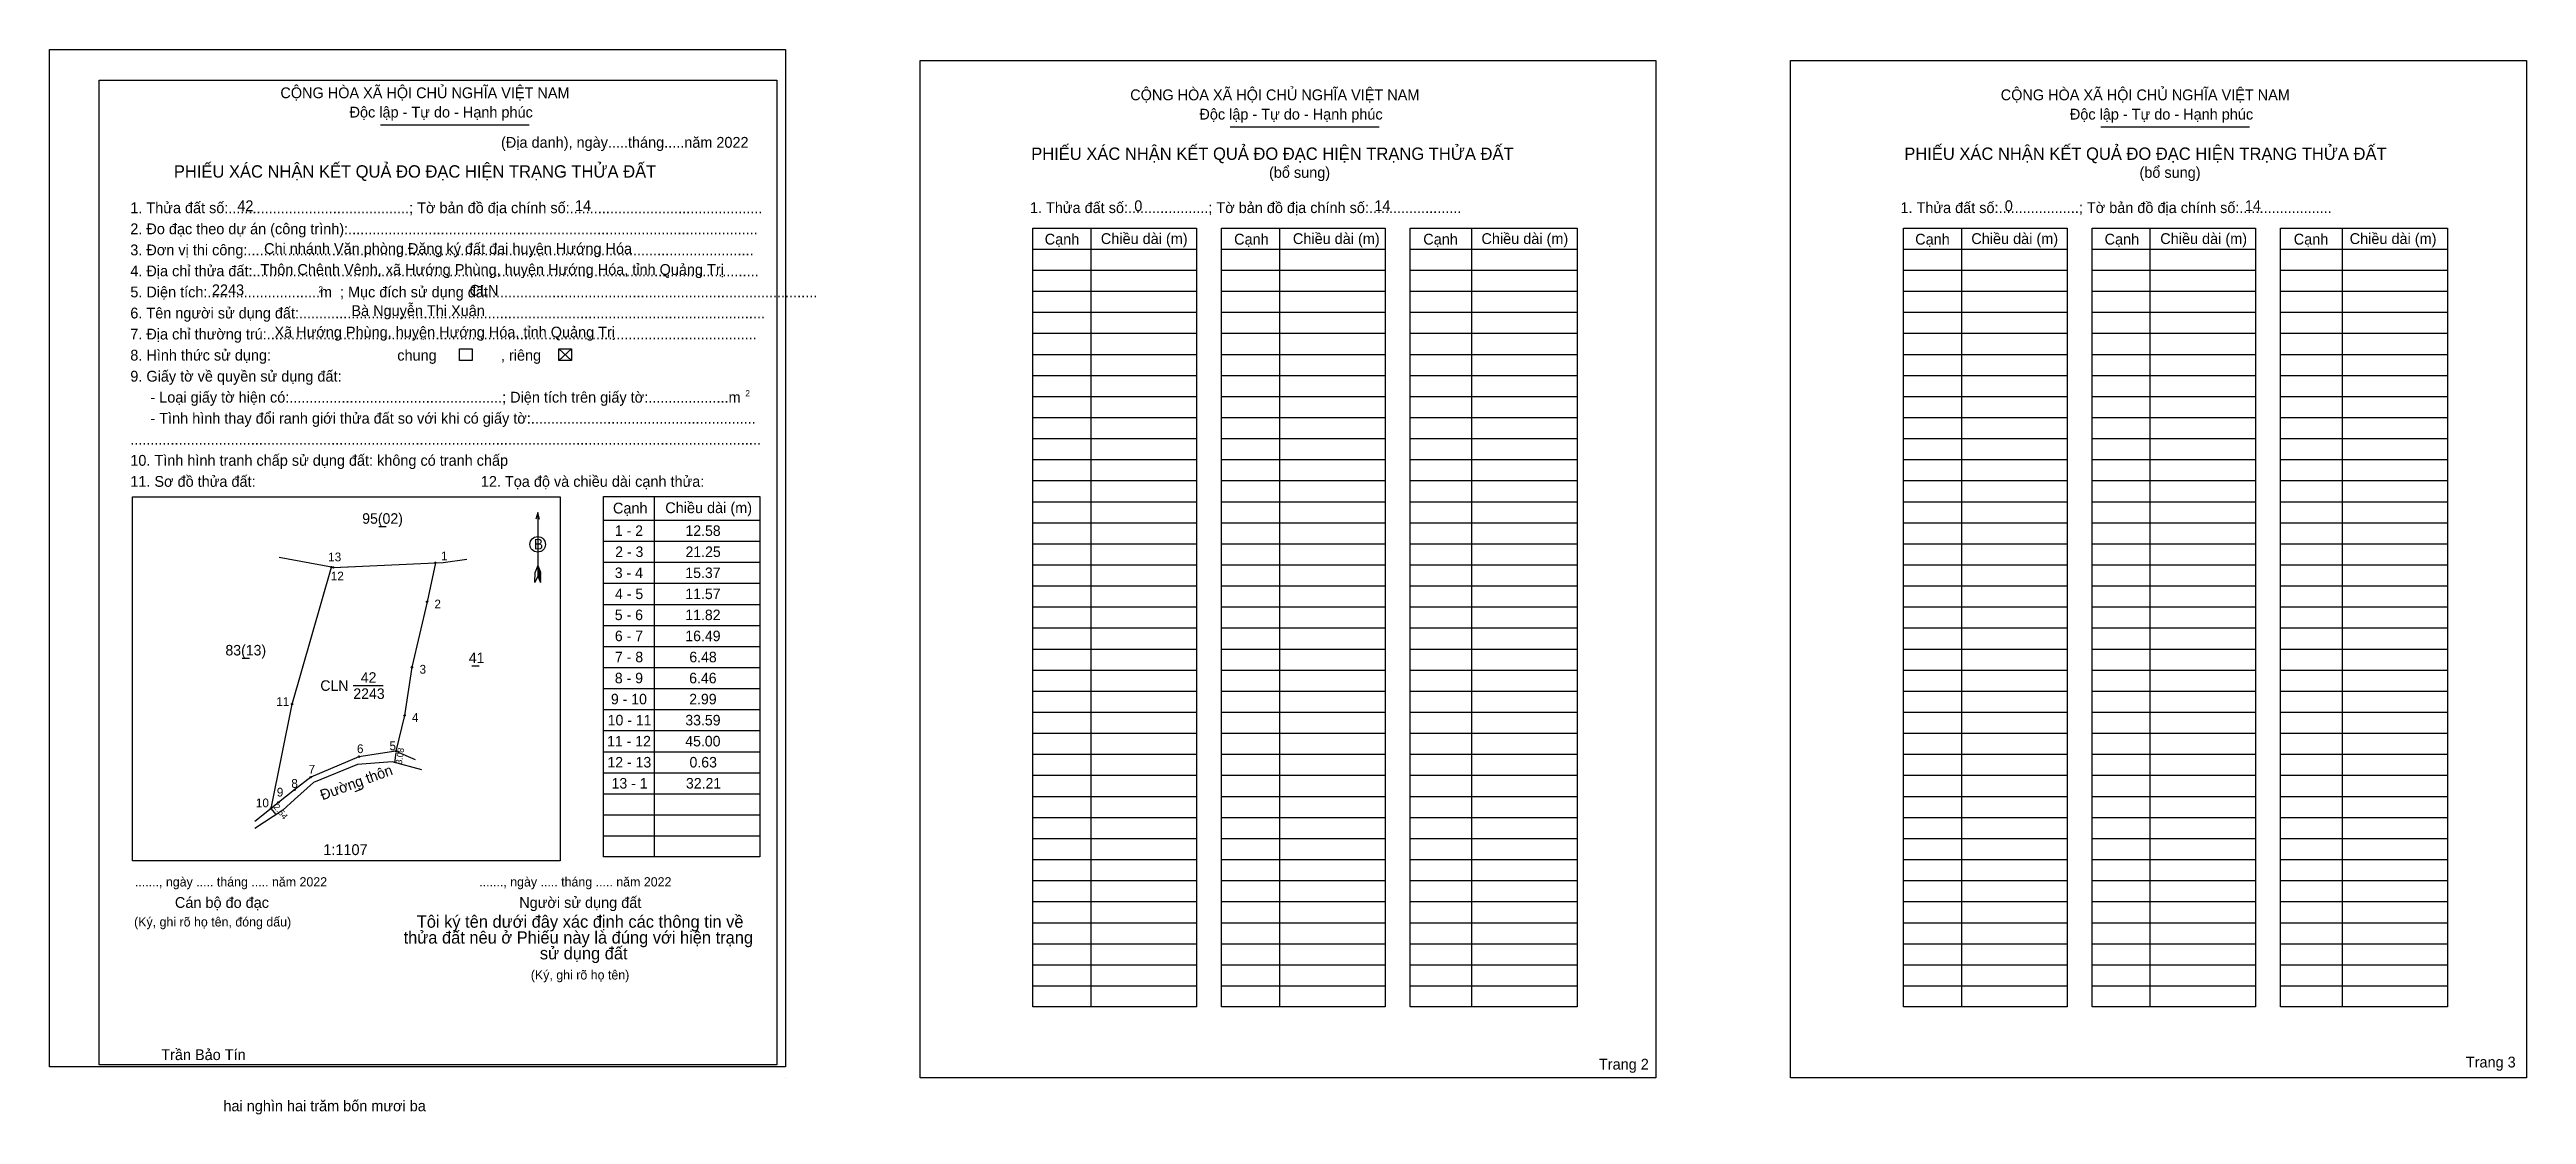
# Model space of a CAD drawing. Extents: x 532923 to 533704, y 1853045 to 1853381.
import ezdxf

# ---------------------------------------------------------------- set-up
doc = ezdxf.new("R2010")
doc.units = 0
for name, color, linetype in [('Level 1', 7, 'Continuous'), ('Level 10', 7, 'Continuous'), ('Level 11', 7, 'Continuous'), ('Level 13', 7, 'Continuous'), ('Level 2', 7, 'Continuous'), ('Level 23', 7, 'Continuous'), ('Level 27', 7, 'Continuous'), ('Level 3', 7, 'Continuous'), ('Level 36', 7, 'Continuous'), ('Level 48', 7, 'Continuous'), ('Level 50', 7, 'Continuous'), ('Level 52', 7, 'Continuous'), ('Level 6', 7, 'Continuous'), ('Level 63', 7, 'Continuous'), ('Level 9', 7, 'Continuous')]:
    doc.layers.add(name, color=color, linetype=linetype)

msp = doc.modelspace()

# ---------------------------------------------------------------- linework, layer by layer
at = {"layer": 'Level 1'}
for p, q in [((532922.66, 1853377.55), (532922.66, 1853377.55)), ((533197.37, 1853377.55), (533197.37, 1853377.55)), ((533027.09, 1853357.18), (533074.06, 1853357.18)), ((533295.28, 1853356.54), (533342.25, 1853356.54)), ((533569.99, 1853356.54), (533616.96, 1853356.54)), ((533233.02, 1853317.95), (533284.65, 1853317.95)), ((533251.3, 1853324.6), (533251.3, 1853078.68)), ((533292.53, 1853317.95), (533344.15, 1853317.95)), ((533310.81, 1853324.6), (533310.81, 1853078.68)), ((533352.03, 1853317.95), (533404.76, 1853317.95)), ((533371.42, 1853324.6), (533371.42, 1853078.68)), ((533507.74, 1853317.95), (533559.36, 1853317.95)), ((533526.01, 1853324.6), (533526.01, 1853078.68)), ((533567.24, 1853317.95), (533618.86, 1853317.95)), ((533585.52, 1853324.6), (533585.52, 1853078.68)), ((533626.74, 1853317.95), (533679.47, 1853317.95)), ((533646.13, 1853324.6), (533646.13, 1853078.68)), ((533233.02, 1853311.31), (533284.65, 1853311.31)), ((533292.53, 1853311.31), (533344.15, 1853311.31)), ((533352.03, 1853311.31), (533404.76, 1853311.31)), ((533507.74, 1853311.31), (533559.36, 1853311.31)), ((533567.24, 1853311.31), (533618.86, 1853311.31)), ((533626.74, 1853311.31), (533679.47, 1853311.31)), ((533233.02, 1853304.66), (533284.65, 1853304.66)), ((533292.53, 1853304.66), (533344.15, 1853304.66)), ((533352.03, 1853304.66), (533404.76, 1853304.66)), ((533507.74, 1853304.66), (533559.36, 1853304.66)), ((533567.24, 1853304.66), (533618.86, 1853304.66)), ((533626.74, 1853304.66), (533679.47, 1853304.66)), ((533233.02, 1853298.01), (533284.65, 1853298.01)), ((533292.53, 1853298.01), (533344.15, 1853298.01)), ((533352.03, 1853298.01), (533404.76, 1853298.01)), ((533507.74, 1853298.01), (533559.36, 1853298.01)), ((533567.24, 1853298.01), (533618.86, 1853298.01)), ((533626.74, 1853298.01), (533679.47, 1853298.01)), ((533233.02, 1853291.37), (533284.65, 1853291.37)), ((533292.53, 1853291.37), (533344.15, 1853291.37)), ((533352.03, 1853291.37), (533404.76, 1853291.37)), ((533507.74, 1853291.37), (533559.36, 1853291.37)), ((533567.24, 1853291.37), (533618.86, 1853291.37)), ((533626.74, 1853291.37), (533679.47, 1853291.37)), ((533083.38, 1853286.44), (533087.37, 1853282.73)), ((533083.38, 1853282.73), (533087.37, 1853286.44)), ((533233.02, 1853284.72), (533284.65, 1853284.72)), ((533292.53, 1853284.72), (533344.15, 1853284.72)), ((533352.03, 1853284.72), (533404.76, 1853284.72)), ((533507.74, 1853284.72), (533559.36, 1853284.72)), ((533567.24, 1853284.72), (533618.86, 1853284.72)), ((533626.74, 1853284.72), (533679.47, 1853284.72)), ((533233.02, 1853278.07), (533284.65, 1853278.07)), ((533233.02, 1853271.43), (533284.65, 1853271.43)), ((533292.53, 1853278.07), (533344.15, 1853278.07)), ((533292.53, 1853271.43), (533344.15, 1853271.43)), ((533352.03, 1853278.07), (533404.76, 1853278.07)), ((533352.03, 1853271.43), (533404.76, 1853271.43)), ((533507.74, 1853278.07), (533559.36, 1853278.07)), ((533507.74, 1853271.43), (533559.36, 1853271.43)), ((533567.24, 1853278.07), (533618.86, 1853278.07)), ((533567.24, 1853271.43), (533618.86, 1853271.43)), ((533626.74, 1853278.07), (533679.47, 1853278.07)), ((533626.74, 1853271.43), (533679.47, 1853271.43)), ((533233.02, 1853264.78), (533284.65, 1853264.78)), ((533292.53, 1853264.78), (533344.15, 1853264.78)), ((533352.03, 1853264.78), (533404.76, 1853264.78)), ((533507.74, 1853264.78), (533559.36, 1853264.78)), ((533567.24, 1853264.78), (533618.86, 1853264.78)), ((533626.74, 1853264.78), (533679.47, 1853264.78)), ((533233.02, 1853258.13), (533284.65, 1853258.13)), ((533292.53, 1853258.13), (533344.15, 1853258.13)), ((533352.03, 1853258.13), (533404.76, 1853258.13)), ((533507.74, 1853258.13), (533559.36, 1853258.13)), ((533567.24, 1853258.13), (533618.86, 1853258.13)), ((533626.74, 1853258.13), (533679.47, 1853258.13)), ((533233.02, 1853251.49), (533284.65, 1853251.49)), ((533292.53, 1853251.49), (533344.15, 1853251.49)), ((533352.03, 1853251.49), (533404.76, 1853251.49)), ((533507.74, 1853251.49), (533559.36, 1853251.49)), ((533567.24, 1853251.49), (533618.86, 1853251.49)), ((533626.74, 1853251.49), (533679.47, 1853251.49)), ((532948.82, 1853239.75), (532948.82, 1853239.75)), ((533113.43, 1853239.79), (533113.43, 1853126.02)), ((533233.02, 1853244.84), (533284.65, 1853244.84)), ((533292.53, 1853244.84), (533344.15, 1853244.84)), ((533352.03, 1853244.84), (533404.76, 1853244.84)), ((533507.74, 1853244.84), (533559.36, 1853244.84)), ((533567.24, 1853244.84), (533618.86, 1853244.84)), ((533626.74, 1853244.84), (533679.47, 1853244.84)), ((533076.71, 1853234.78), (533076.71, 1853214.68)), ((533097.48, 1853232.37), (533146.78, 1853232.37)), ((533233.02, 1853238.19), (533284.65, 1853238.19)), ((533292.53, 1853238.19), (533344.15, 1853238.19)), ((533352.03, 1853238.19), (533404.76, 1853238.19)), ((533507.74, 1853238.19), (533559.36, 1853238.19)), ((533567.24, 1853238.19), (533618.86, 1853238.19)), ((533626.74, 1853238.19), (533679.47, 1853238.19)), ((533097.48, 1853225.72), (533146.78, 1853225.72)), ((533233.02, 1853231.55), (533284.65, 1853231.55)), ((533233.02, 1853224.9), (533284.65, 1853224.9)), ((533292.53, 1853231.55), (533344.15, 1853231.55)), ((533292.53, 1853224.9), (533344.15, 1853224.9)), ((533352.03, 1853231.55), (533404.76, 1853231.55)), ((533352.03, 1853224.9), (533404.76, 1853224.9)), ((533507.74, 1853231.55), (533559.36, 1853231.55)), ((533507.74, 1853224.9), (533559.36, 1853224.9)), ((533567.24, 1853231.55), (533618.86, 1853231.55)), ((533567.24, 1853224.9), (533618.86, 1853224.9)), ((533626.74, 1853231.55), (533679.47, 1853231.55)), ((533626.74, 1853224.9), (533679.47, 1853224.9)), ((533076.71, 1853218), (533075.87, 1853215.95)), ((533076.71, 1853218), (533077.56, 1853215.95)), ((533076.71, 1853217.71), (533077.56, 1853215.65)), ((533076.71, 1853217.43), (533077.56, 1853215.37)), ((533076.71, 1853217.14), (533077.58, 1853215.07)), ((533076.71, 1853216.84), (533077.58, 1853214.77)), ((533076.71, 1853216.55), (533077.58, 1853214.47)), ((533076.71, 1853216.26), (533077.58, 1853214.17)), ((533097.48, 1853219.07), (533146.78, 1853219.07)), ((533233.02, 1853218.25), (533284.65, 1853218.25)), ((533292.53, 1853218.25), (533344.15, 1853218.25)), ((533352.03, 1853218.25), (533404.76, 1853218.25)), ((533507.74, 1853218.25), (533559.36, 1853218.25)), ((533567.24, 1853218.25), (533618.86, 1853218.25)), ((533626.74, 1853218.25), (533679.47, 1853218.25)), ((533075.82, 1853212.63), (533075.87, 1853215.95)), ((533076.71, 1853214.68), (533075.82, 1853212.63)), ((533076.71, 1853215.98), (533077.59, 1853213.87)), ((533076.71, 1853215.69), (533077.59, 1853213.57)), ((533076.71, 1853215.4), (533077.59, 1853213.27)), ((533076.71, 1853215.11), (533077.6, 1853212.98)), ((533076.71, 1853214.68), (533077.6, 1853212.63)), ((533077.6, 1853212.63), (533077.56, 1853215.95)), ((533097.48, 1853212.43), (533146.78, 1853212.43)), ((533233.02, 1853211.61), (533284.65, 1853211.61)), ((533292.53, 1853211.61), (533344.15, 1853211.61)), ((533352.03, 1853211.61), (533404.76, 1853211.61)), ((533507.74, 1853211.61), (533559.36, 1853211.61)), ((533567.24, 1853211.61), (533618.86, 1853211.61)), ((533626.74, 1853211.61), (533679.47, 1853211.61)), ((533097.48, 1853205.78), (533146.78, 1853205.78)), ((533233.02, 1853204.96), (533284.65, 1853204.96)), ((533292.53, 1853204.96), (533344.15, 1853204.96)), ((533352.03, 1853204.96), (533404.76, 1853204.96)), ((533507.74, 1853204.96), (533559.36, 1853204.96)), ((533567.24, 1853204.96), (533618.86, 1853204.96)), ((533626.74, 1853204.96), (533679.47, 1853204.96)), ((533097.48, 1853199.13), (533146.78, 1853199.13)), ((533233.02, 1853198.32), (533284.65, 1853198.32)), ((533292.53, 1853198.32), (533344.15, 1853198.32)), ((533352.03, 1853198.32), (533404.76, 1853198.32)), ((533507.74, 1853198.32), (533559.36, 1853198.32)), ((533567.24, 1853198.32), (533618.86, 1853198.32)), ((533626.74, 1853198.32), (533679.47, 1853198.32)), ((533097.48, 1853192.49), (533146.78, 1853192.49)), ((533097.48, 1853185.84), (533146.78, 1853185.84)), ((533233.02, 1853191.67), (533284.65, 1853191.67)), ((533233.02, 1853185.02), (533284.65, 1853185.02)), ((533292.53, 1853191.67), (533344.15, 1853191.67)), ((533292.53, 1853185.02), (533344.15, 1853185.02)), ((533352.03, 1853191.67), (533404.76, 1853191.67)), ((533352.03, 1853185.02), (533404.76, 1853185.02)), ((533507.74, 1853191.67), (533559.36, 1853191.67)), ((533507.74, 1853185.02), (533559.36, 1853185.02)), ((533567.24, 1853191.67), (533618.86, 1853191.67)), ((533567.24, 1853185.02), (533618.86, 1853185.02)), ((533626.74, 1853191.67), (533679.47, 1853191.67)), ((533626.74, 1853185.02), (533679.47, 1853185.02)), ((533097.48, 1853179.19), (533146.78, 1853179.19)), ((533233.02, 1853178.38), (533284.65, 1853178.38)), ((533292.53, 1853178.38), (533344.15, 1853178.38)), ((533352.03, 1853178.38), (533404.76, 1853178.38)), ((533507.74, 1853178.38), (533559.36, 1853178.38)), ((533567.24, 1853178.38), (533618.86, 1853178.38)), ((533626.74, 1853178.38), (533679.47, 1853178.38)), ((533097.48, 1853172.55), (533146.78, 1853172.55)), ((533233.02, 1853171.73), (533284.65, 1853171.73)), ((533292.53, 1853171.73), (533344.15, 1853171.73)), ((533352.03, 1853171.73), (533404.76, 1853171.73)), ((533507.74, 1853171.73), (533559.36, 1853171.73)), ((533567.24, 1853171.73), (533618.86, 1853171.73)), ((533626.74, 1853171.73), (533679.47, 1853171.73)), ((533097.48, 1853165.9), (533146.78, 1853165.9)), ((533233.02, 1853165.08), (533284.65, 1853165.08)), ((533292.53, 1853165.08), (533344.15, 1853165.08)), ((533352.03, 1853165.08), (533404.76, 1853165.08)), ((533507.74, 1853165.08), (533559.36, 1853165.08)), ((533567.24, 1853165.08), (533618.86, 1853165.08)), ((533626.74, 1853165.08), (533679.47, 1853165.08)), ((533097.48, 1853159.25), (533146.78, 1853159.25)), ((533233.02, 1853158.44), (533284.65, 1853158.44)), ((533292.53, 1853158.44), (533344.15, 1853158.44)), ((533352.03, 1853158.44), (533404.76, 1853158.44)), ((533507.74, 1853158.44), (533559.36, 1853158.44)), ((533567.24, 1853158.44), (533618.86, 1853158.44)), ((533626.74, 1853158.44), (533679.47, 1853158.44)), ((533097.48, 1853152.61), (533146.78, 1853152.61)), ((533097.48, 1853145.96), (533146.78, 1853145.96)), ((533233.02, 1853151.79), (533284.65, 1853151.79)), ((533292.53, 1853151.79), (533344.15, 1853151.79)), ((533352.03, 1853151.79), (533404.76, 1853151.79)), ((533507.74, 1853151.79), (533559.36, 1853151.79)), ((533567.24, 1853151.79), (533618.86, 1853151.79)), ((533626.74, 1853151.79), (533679.47, 1853151.79)), ((533097.48, 1853139.31), (533146.78, 1853139.31)), ((533233.02, 1853145.14), (533284.65, 1853145.14)), ((533233.02, 1853138.5), (533284.65, 1853138.5)), ((533292.53, 1853145.14), (533344.15, 1853145.14)), ((533292.53, 1853138.5), (533344.15, 1853138.5)), ((533352.03, 1853145.14), (533404.76, 1853145.14)), ((533352.03, 1853138.5), (533404.76, 1853138.5)), ((533507.74, 1853145.14), (533559.36, 1853145.14)), ((533507.74, 1853138.5), (533559.36, 1853138.5)), ((533567.24, 1853145.14), (533618.86, 1853145.14)), ((533567.24, 1853138.5), (533618.86, 1853138.5)), ((533626.74, 1853145.14), (533679.47, 1853145.14)), ((533626.74, 1853138.5), (533679.47, 1853138.5)), ((533097.48, 1853132.67), (533146.78, 1853132.67)), ((533233.02, 1853131.85), (533284.65, 1853131.85)), ((533292.53, 1853131.85), (533344.15, 1853131.85)), ((533352.03, 1853131.85), (533404.76, 1853131.85)), ((533507.74, 1853131.85), (533559.36, 1853131.85)), ((533567.24, 1853131.85), (533618.86, 1853131.85)), ((533626.74, 1853131.85), (533679.47, 1853131.85)), ((533083.82, 1853124.74), (533083.82, 1853124.74)), ((533233.02, 1853125.2), (533284.65, 1853125.2)), ((533292.53, 1853125.2), (533344.15, 1853125.2)), ((533352.03, 1853125.2), (533404.76, 1853125.2)), ((533507.74, 1853125.2), (533559.36, 1853125.2)), ((533567.24, 1853125.2), (533618.86, 1853125.2)), ((533626.74, 1853125.2), (533679.47, 1853125.2)), ((533233.02, 1853118.56), (533284.65, 1853118.56)), ((533292.53, 1853118.56), (533344.15, 1853118.56)), ((533352.03, 1853118.56), (533404.76, 1853118.56)), ((533507.74, 1853118.56), (533559.36, 1853118.56)), ((533567.24, 1853118.56), (533618.86, 1853118.56)), ((533626.74, 1853118.56), (533679.47, 1853118.56)), ((533233.02, 1853111.91), (533284.65, 1853111.91)), ((533292.53, 1853111.91), (533344.15, 1853111.91)), ((533352.03, 1853111.91), (533404.76, 1853111.91)), ((533507.74, 1853111.91), (533559.36, 1853111.91)), ((533567.24, 1853111.91), (533618.86, 1853111.91)), ((533626.74, 1853111.91), (533679.47, 1853111.91)), ((533233.02, 1853105.26), (533284.65, 1853105.26)), ((533292.53, 1853105.26), (533344.15, 1853105.26)), ((533352.03, 1853105.26), (533404.76, 1853105.26)), ((533507.74, 1853105.26), (533559.36, 1853105.26)), ((533567.24, 1853105.26), (533618.86, 1853105.26)), ((533626.74, 1853105.26), (533679.47, 1853105.26)), ((533233.02, 1853098.62), (533284.65, 1853098.62)), ((533233.02, 1853091.97), (533284.65, 1853091.97)), ((533292.53, 1853098.62), (533344.15, 1853098.62)), ((533292.53, 1853091.97), (533344.15, 1853091.97)), ((533352.03, 1853098.62), (533404.76, 1853098.62)), ((533352.03, 1853091.97), (533404.76, 1853091.97)), ((533507.74, 1853098.62), (533559.36, 1853098.62)), ((533507.74, 1853091.97), (533559.36, 1853091.97)), ((533567.24, 1853098.62), (533618.86, 1853098.62)), ((533567.24, 1853091.97), (533618.86, 1853091.97)), ((533626.74, 1853098.62), (533679.47, 1853098.62)), ((533626.74, 1853091.97), (533679.47, 1853091.97)), ((533233.02, 1853085.32), (533284.65, 1853085.32)), ((533292.53, 1853085.32), (533344.15, 1853085.32)), ((533352.03, 1853085.32), (533404.76, 1853085.32)), ((533507.74, 1853085.32), (533559.36, 1853085.32)), ((533567.24, 1853085.32), (533618.86, 1853085.32)), ((533626.74, 1853085.32), (533679.47, 1853085.32)), ((533154.93, 1853056.3), (533154.93, 1853056.3)), ((533429.63, 1853056.3), (533429.63, 1853056.3))]:
    msp.add_line(p, q, dxfattribs=at)
for points in [[(533233.02, 1853324.6), (533284.65, 1853324.6), (533284.65, 1853078.68), (533233.02, 1853078.68)], [(533292.53, 1853324.6), (533344.15, 1853324.6), (533344.15, 1853078.68), (533292.53, 1853078.68)], [(533352.03, 1853324.6), (533404.76, 1853324.6), (533404.76, 1853078.68), (533352.03, 1853078.68)], [(533507.74, 1853324.6), (533559.36, 1853324.6), (533559.36, 1853078.68), (533507.74, 1853078.68)], [(533567.24, 1853324.6), (533618.86, 1853324.6), (533618.86, 1853078.68), (533567.24, 1853078.68)], [(533626.74, 1853324.6), (533679.47, 1853324.6), (533679.47, 1853078.68), (533626.74, 1853078.68)], [(532948.82, 1853239.75), (533083.82, 1853239.75), (533083.82, 1853124.74), (532948.82, 1853124.74)], [(533097.48, 1853239.79), (533146.78, 1853239.79), (533146.78, 1853126.02), (533097.48, 1853126.02)]]:
    msp.add_lwpolyline(points, close=True, dxfattribs=at)
msp.add_lwpolyline([(533077.29, 1853232.65), (533076.71, 1853234.78), (533076.13, 1853232.65)], dxfattribs=at)
msp.add_circle((533076.71, 1853224.73), 2.45, dxfattribs=at)
at = {"layer": 'Level 10'}
for p, q in [((533011.62, 1853217.54), (532995.09, 1853220.55)), ((533031.96, 1853158.91), (533031.5, 1853155.86)), ((532996.29, 1853140.77), (532987.42, 1853134.98)), ((532994.17, 1853139.39), (532992.58, 1853141.36))]:
    msp.add_line(p, q, dxfattribs=at)
msp.add_lwpolyline([(533000, 1853147.21), (532994.91, 1853143.24), (532992.58, 1853141.36), (532999.22, 1853174.29), (533011.62, 1853217.54), (533012.24, 1853217.43), (533044.42, 1853218.9), (533041.81, 1853206.6), (533037.01, 1853185.9), (533034.71, 1853170.7), (533031.96, 1853159.46), (533020.27, 1853157.68), (533005.11, 1853151.2)], close=True, dxfattribs=at)
msp.add_lwpolyline([(533044.42, 1853218.9), (533046.93, 1853219.02), (533054.4, 1853220.01)], dxfattribs=at)
at = {"layer": 'Level 11'}
for centre in [(533011.62, 1853217.54), (533012.24, 1853217.43), (533044.42, 1853218.9), (533041.81, 1853206.6), (533037.01, 1853185.9), (532999.22, 1853174.29), (533034.71, 1853170.7), (533020.27, 1853157.68), (533031.96, 1853159.46), (533000, 1853147.21), (533000, 1853147.21), (533005.11, 1853151.2), (532992.58, 1853141.36), (532994.91, 1853143.24)]:
    msp.add_circle(centre, 0.222, dxfattribs=at)
at = {"layer": 'Level 2'}
for points in [[(532922.66, 1853380.98), (533154.92, 1853380.98), (533154.92, 1853059.73), (532922.66, 1853059.73)], [(533197.37, 1853377.55), (533429.63, 1853377.55), (533429.63, 1853056.3), (533197.37, 1853056.3)], [(533472.08, 1853377.55), (533704.34, 1853377.55), (533704.34, 1853056.3), (533472.08, 1853056.3)]]:
    msp.add_lwpolyline(points, close=True, dxfattribs=at)
at = {"layer": 'Level 23'}
msp.add_lwpolyline([(533040.14, 1853153.52), (533030.76, 1853156.06), (533019.87, 1853155.23), (533005.93, 1853149.52), (533000, 1853144.14), (532996.29, 1853140.77)], dxfattribs=at)
at = {"layer": 'Level 27'}
for p, q in [((533012.24, 1853217.43), (533018.88, 1853217.73)), ((533031.96, 1853159.46), (533038.04, 1853156.79)), ((532992.58, 1853141.36), (532987.41, 1853137.19))]:
    msp.add_line(p, q, dxfattribs=at)
at = {"layer": 'Level 3'}
msp.add_lwpolyline([(532938.36, 1853371.35), (533152.15, 1853371.35), (533152.15, 1853060.33), (532938.36, 1853060.33)], close=True, dxfattribs=at)
at = {"layer": 'Level 50'}
for points in [[(533052, 1853286.44), (533055.99, 1853286.44), (533055.99, 1853282.73), (533052, 1853282.73)], [(533083.38, 1853286.44), (533087.37, 1853286.44), (533087.37, 1853282.73), (533083.38, 1853282.73)]]:
    msp.add_lwpolyline(points, close=True, dxfattribs=at)
at = {"layer": 'Level 9'}
for p, q in [((533026.63, 1853230.34), (533028.91, 1853230.34)), ((532983.48, 1853188.75), (532985.76, 1853188.75)), ((533055.98, 1853186.35), (533058.27, 1853186.35)), ((533018.52, 1853180.13), (533027.95, 1853180.13)), ((533019.13, 1853146.71), (533021.28, 1853147.5))]:
    msp.add_line(p, q, dxfattribs=at)

# ---------------------------------------------------------------- texts
at = {"layer": 'Level 1'}
for s, height, p in [('CỘNG HÒA XÃ HỘI CHỦ NGHĨA VIỆT NAM', 3.4117, (532995.51, 1853365.6)), ('CỘNG HÒA XÃ HỘI CHỦ NGHĨA VIỆT NAM', 3.4117, (533263.71, 1853364.96)), ('CỘNG HÒA XÃ HỘI CHỦ NGHĨA VIỆT NAM', 3.4117, (533538.42, 1853364.96)), ('Độc lập - Tự do - Hạnh phúc', 3.4117, (533017.34, 1853359.51)), ('Độc lập - Tự do - Hạnh phúc', 3.4117, (533285.54, 1853358.86)), ('Độc lập - Tự do - Hạnh phúc', 3.4117, (533560.25, 1853358.86)), ('(Địa danh), ngày.....tháng.....năm 2022', 3.4117, (533065.14, 1853349.96)), ('PHIẾU XÁC NHẬN KẾT QUẢ ĐO ĐẠC HIỆN TRẠNG THỬA ĐẤT', 3.8995, (533232.47, 1853346.13)), ('PHIẾU XÁC NHẬN KẾT QUẢ ĐO ĐẠC HIỆN TRẠNG THỬA ĐẤT', 3.8995, (533507.99, 1853346.13)), ('PHIẾU XÁC NHẬN KẾT QUẢ ĐO ĐẠC HIỆN TRẠNG THỬA ĐẤT', 3.8995, (532961.9, 1853340.53)), ('(bổ sung)', 3.412, (533307.51, 1853340.47)), ('(bổ sung)', 3.412, (533582.22, 1853340.47)), ('2. Đo đạc theo dự án (công trình):......................................................................................................', 3.41168, (532948.15, 1853322.65)), ('1. Thửa đất số:.............................................; Tờ bản đồ địa chính số:................................................', 3.41168, (532948.15, 1853329.3)), ('1. Thửa đất số:....................; Tờ bản đồ địa chính số:.......................', 3.4117, (533232.06, 1853329.33)), ('1. Thửa đất số:....................; Tờ bản đồ địa chính số:.......................', 3.4117, (533506.78, 1853329.33)), ('3. Đơn vị thi công:..............................................................................................................................', 3.41168, (532948.15, 1853316)), ('Chi nhánh Văn phòng Đăng ký đất đai huyện Hướng Hóa', 3.4117, (532990.36, 1853316.42)), ('Cạnh', 3.412, (533236.72, 1853319.39)), ('Chiều dài (m)', 3.4117, (533254.44, 1853319.56)), ('Cạnh', 3.412, (533296.5, 1853319.39)), ('Chiều dài (m)', 3.4117, (533315.05, 1853319.56)), ('Cạnh', 3.412, (533356.19, 1853319.39)), ('Chiều dài (m)', 3.4117, (533374.55, 1853319.56)), ('Cạnh', 3.412, (533511.43, 1853319.39)), ('Chiều dài (m)', 3.4117, (533529.15, 1853319.56)), ('Cạnh', 3.412, (533571.21, 1853319.39)), ('Chiều dài (m)', 3.4117, (533588.78, 1853319.56)), ('Cạnh', 3.412, (533630.9, 1853319.39)), ('Chiều dài (m)', 3.4117, (533648.56, 1853319.56)), ('4. Địa chỉ thửa đất:..............................................................................................................................', 3.41168, (532948.15, 1853309.36)), ('5. Diện tích:............................m  ; Mục đích sử dụng đất:.................................................................................', 3.41168, (532948.15, 1853302.71)), ('2', 1.95, (533007.52, 1853304.26)), ('6. Tên người sử dụng đất:....................................................................................................................', 3.41168, (532948.15, 1853296.06)), ('7. Địa chỉ thường trú:..........................................................................................................................', 3.41168, (532948.15, 1853289.42)), ('9. Giấy tờ về quyền sử dụng đất:', 3.4117, (532948.15, 1853276.12)), ('chung                , riêng', 3.4117, (533032.4, 1853282.74)), ('     - Loại giấy tờ hiện có:.....................................................; Diện tích trên giấy tờ:....................m', 3.41168, (532948.15, 1853269.48)), ('2', 1.95, (533142.26, 1853271.47)), ('     - Tình hình thay đổi ranh giới thửa đất so với khi có giấy tờ:........................................................', 3.41168, (532948.15, 1853262.83)), ('.............................................................................................................................................................', 3.41168, (532948.15, 1853256.18)), ('10. Tình hình tranh chấp sử dụng đất: không có tranh chấp', 3.4117, (532948.15, 1853249.54)), ('11. Sơ đồ thửa đất:', 3.4117, (532948.15, 1853242.89)), ('12. Tọa độ và chiều dài cạnh thửa:', 3.4117, (533058.77, 1853242.89)), ('Cạnh', 3.412, (533100.47, 1853234.47)), ('Chiều dài (m)', 3.4117, (533116.98, 1853234.58)), ('B', 3.32, (533075.48, 1853223.12)), ('......., ngày ..... tháng ..... năm 2022', 2.9245, (532949.6, 1853116.69)), ('......., ngày ..... tháng ..... năm 2022', 2.9245, (533058.26, 1853116.69)), ('(Ký, ghi rõ họ tên, đóng dấu)', 2.9245, (532949.34, 1853104.06)), ('Cán bộ đo đạc', 3.4117, (532962.23, 1853109.93)), ('Tôi ký tên dưới đây xác định các thông tin về', 3.8769, (533038.54, 1853103.67)), ('Người sử dụng đất', 3.4117, (533070.89, 1853109.93)), ('thửa đất nêu ở Phiếu này là đúng với hiện trạng', 3.8769, (533034.39, 1853098.66)), ('sử dụng đất', 3.8769, (533077.4, 1853093.67)), ('(Ký, ghi rõ họ tên)', 2.9245, (533074.54, 1853087.32)), ('Trần Bảo Tín', 3.4117, (532957.92, 1853061.87)), ('Trang 2', 3.412, (533411.64, 1853058.87)), ('Trang 3', 3.412, (533685.21, 1853059.54))]:
    msp.add_text(s, height=height, dxfattribs=at).set_placement(p)
at = {"layer": 'Level 10'}
for s, rotation, p in [('3.08', 81.40241, (533033.82, 1853155.16)), ('2.54', 308.87776, (532993.2, 1853141.72))]:
    msp.add_text(s, height=2, rotation=rotation, dxfattribs=at).set_placement(p)
at = {"layer": 'Level 13'}
for s, p in [('CLN', (533008.11, 1853178.47)), ('2243', (533018.53, 1853175.92)), ('42', (533020.88, 1853181.02))]:
    msp.add_text(s, height=3.323, dxfattribs=at).set_placement(p)
at = {"layer": 'Level 36'}
for s, p in [('95(02)', (533021.33, 1853231.23)), ('83(13)', (532978.17, 1853189.64)), ('41', (533054.97, 1853187.24))]:
    msp.add_text(s, height=3.323, dxfattribs=at).set_placement(p)
msp.add_text('Đường thôn', height=3.323, rotation=20.14388, dxfattribs=at).set_placement((533008.8, 1853143.87))
at = {"layer": 'Level 48'}
msp.add_text('8. Hình thức sử dụng:', height=3.4118, dxfattribs=at).set_placement((532948.15, 1853282.77))
at = {"layer": 'Level 52'}
for s, p in [('2 - 3', (533101.16, 1853220.73)), ('1 - 2', (533101.06, 1853227.38)), ('21.25', (533123.36, 1853220.73)), ('12.58', (533123.34, 1853227.38)), ('3 - 4', (533101.04, 1853214.09)), ('15.37', (533123.31, 1853214.09)), ('4 - 5', (533101.12, 1853207.44)), ('11.57', (533123.31, 1853207.44)), ('5 - 6', (533101.05, 1853200.79)), ('11.82', (533123.3, 1853200.79)), ('6 - 7', (533101.07, 1853194.15)), ('16.49', (533123.3, 1853194.15)), ('7 - 8', (533101.1, 1853187.5)), ('6.48', (533124.57, 1853187.5)), ('9 - 10', (533099.82, 1853174.21)), ('8 - 9', (533101.06, 1853180.85)), ('6.46', (533124.52, 1853180.85)), ('2.99', (533124.53, 1853174.21)), ('10 - 11', (533098.8, 1853167.56)), ('33.59', (533123.3, 1853167.56)), ('11 - 12', (533098.61, 1853160.92)), ('45.00', (533123.28, 1853160.92)), ('12 - 13', (533098.71, 1853154.27)), ('0.63', (533124.63, 1853154.27)), ('13 - 1', (533100.03, 1853147.62)), ('32.21', (533123.5, 1853147.62))]:
    msp.add_text(s, height=3.323, dxfattribs=at).set_placement(p)
at = {"layer": 'Level 6'}
for s, height, p in [('42', 3.412, (532981.93, 1853329.93)), ('14', 3.412, (533088.48, 1853329.98)), ('0', 3.41, (533264.99, 1853329.93)), ('14', 3.412, (533340.77, 1853329.95)), ('0', 3.41, (533539.7, 1853329.93)), ('14', 3.412, (533615.48, 1853329.95)), ('Thôn Chênh Vênh, xã Hướng Phùng, huyện Hướng Hóa, tỉnh Quảng Trị', 3.4119, (532989.21, 1853309.81)), ('2243', 3.412, (532973.91, 1853303.38)), ('CLN', 3.412, (533055.2, 1853303.24)), ('Bà Nguyễn Thị Xuân', 3.4119, (533017.93, 1853296.81)), ('Xã Hướng Phùng, huyện Hướng Hóa, tỉnh Quảng Trị', 3.4119, (532993.66, 1853290.05)), ('1:1107', 3.412, (533009.07, 1853126.61)), ('hai nghìn hai trăm bốn mươi ba', 3.4119, (532977.54, 1853045.72))]:
    msp.add_text(s, height=height, dxfattribs=at).set_placement(p)
at = {"layer": 'Level 63'}
msp.add_text('D', height=0.0111, dxfattribs=at).set_placement((532994.91, 1853143.24))
msp.add_text('D', height=0.0111, dxfattribs=at).set_placement((532994.91, 1853143.24))
at = {"layer": 'Level 9'}
for s, height, p in [('13', 2.769, (533010.59, 1853219.36)), ('1', 2.77, (533046.18, 1853219.67)), ('12', 2.769, (533011.41, 1853213.33)), ('2', 2.77, (533044.12, 1853204.5)), ('3', 2.77, (533039.42, 1853183.89)), ('11', 2.769, (532994.2, 1853173.69)), ('4', 2.77, (533037.02, 1853168.67)), ('6', 2.77, (533019.67, 1853158.81)), ('5', 2.77, (533029.94, 1853159.71)), ('7', 2.77, (533004.41, 1853152.33)), ('9', 2.77, (532994.38, 1853145.09)), ('8', 2.77, (532998.96, 1853147.84)), ('10', 2.769, (532987.77, 1853141.7))]:
    msp.add_text(s, height=height, dxfattribs=at).set_placement(p)

doc.saveas('drawing.dxf')
